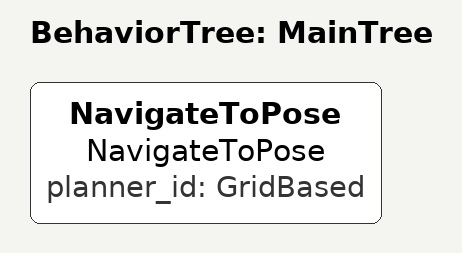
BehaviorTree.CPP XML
<root main_tree_to_execute="MainTree">
    <BehaviorTree ID="MainTree">
        <!-- Minimal navigation without recovery -->
        <NavigateToPose name="NavigateToPose" planner_id="GridBased"/>
    </BehaviorTree>
</root>
